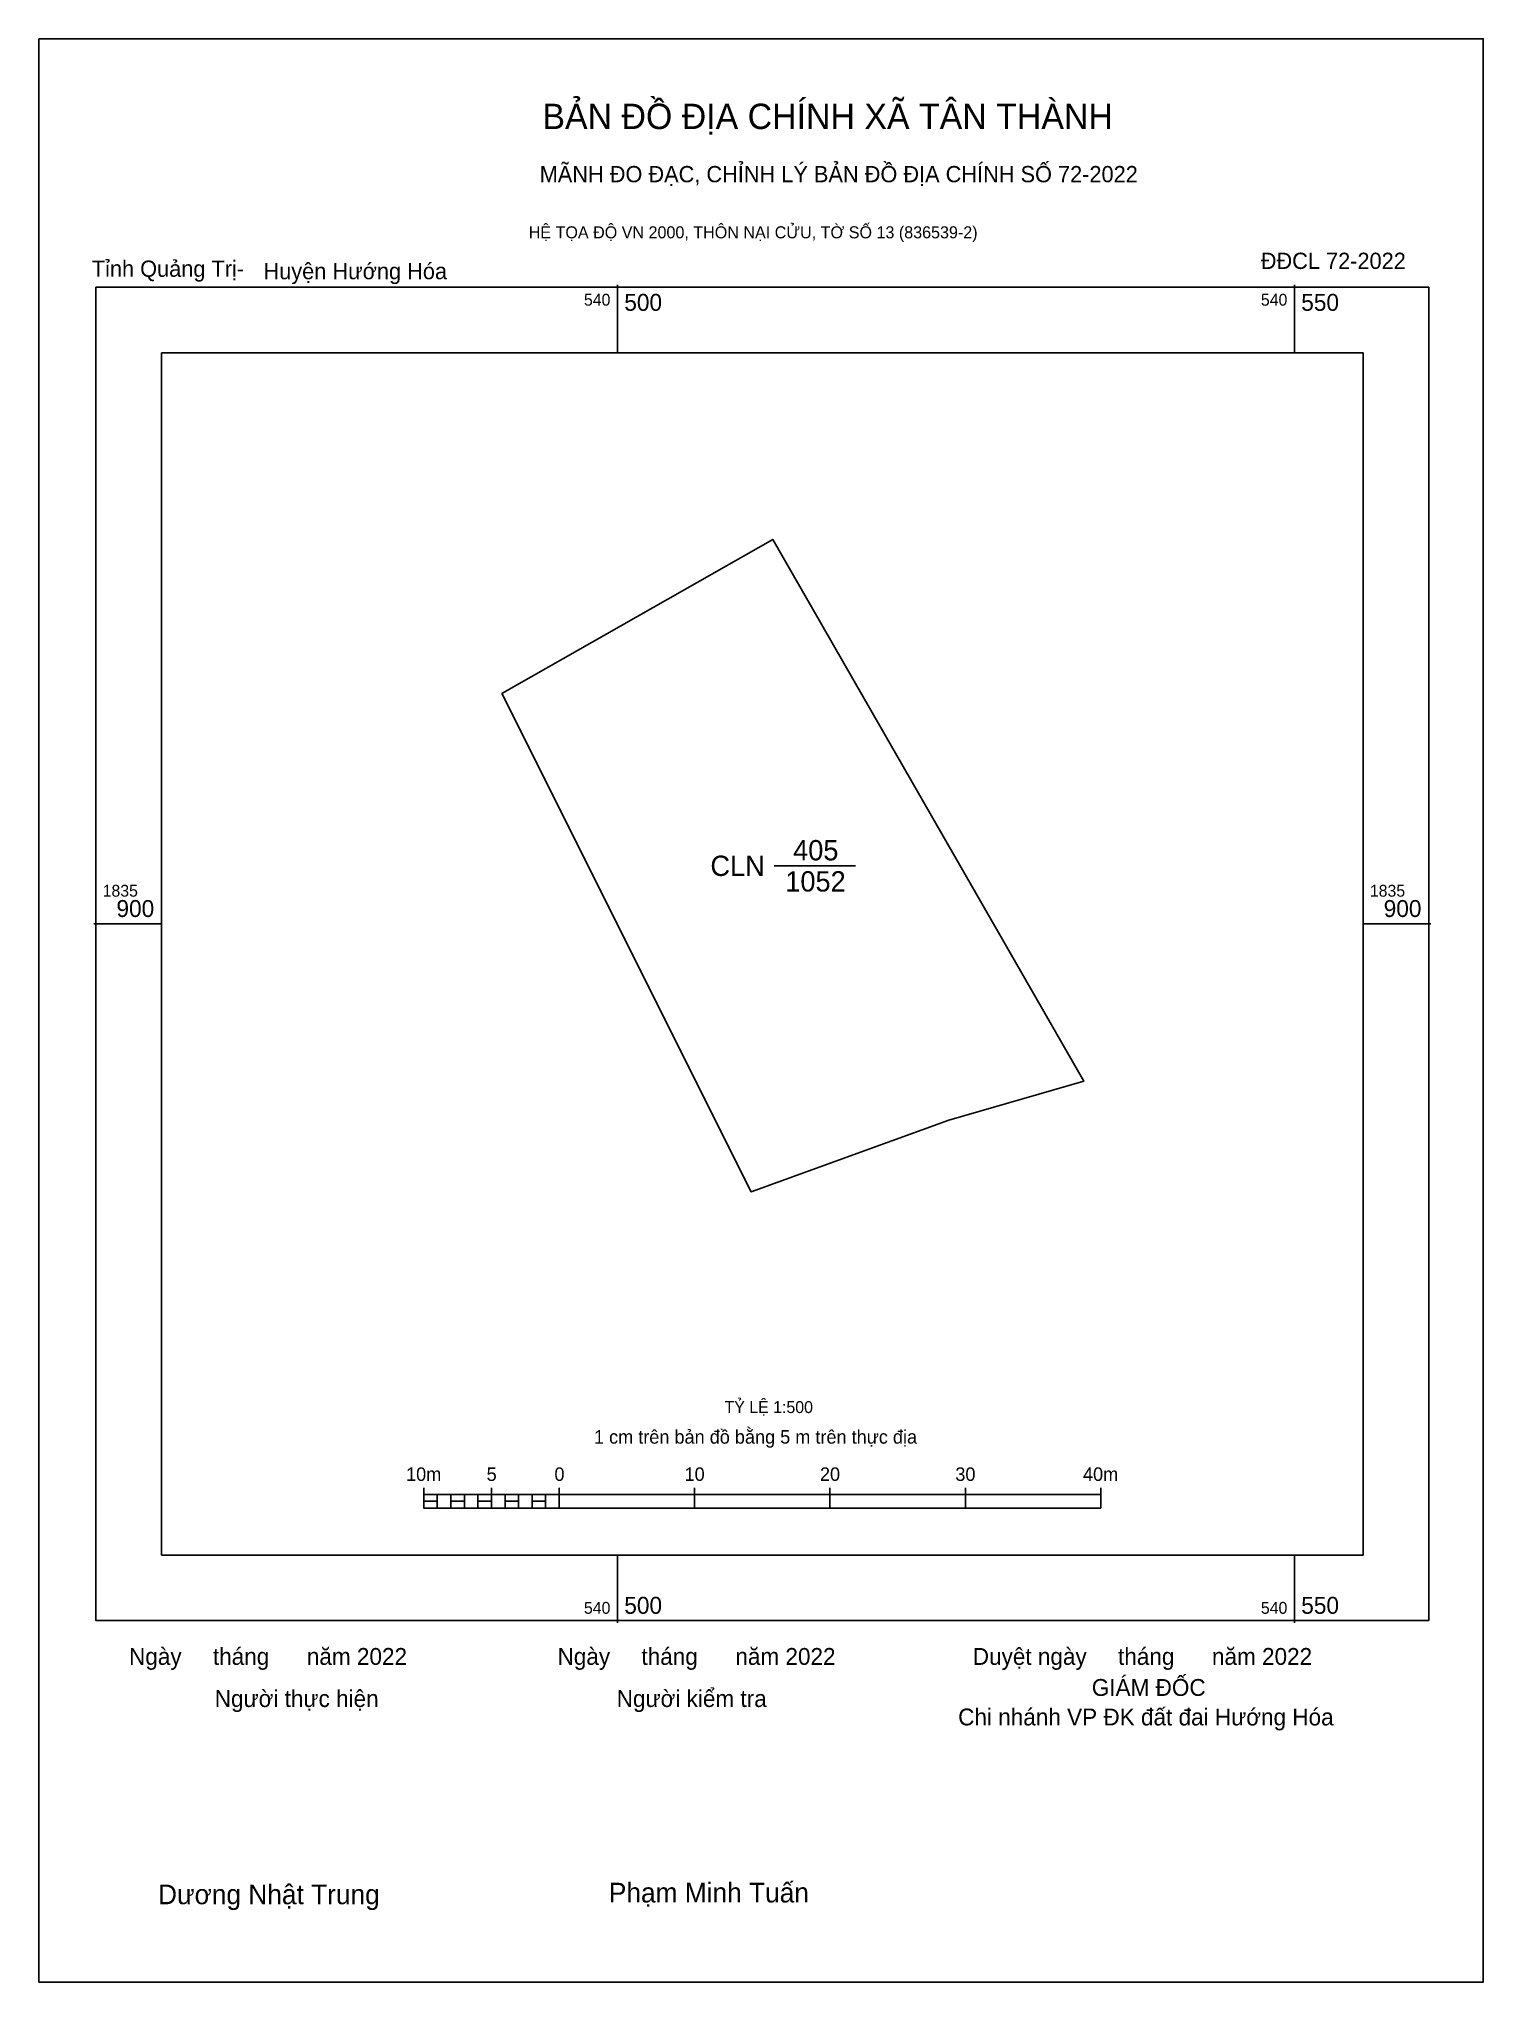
# Model space of a CAD drawing. Extents: x 540457 to 540564, y 1835822 to 1835965.
import ezdxf

# ---------------------------------------------------------------- set-up
doc = ezdxf.new("R2010")
doc.units = 0
for name, color, linetype in [('Level 10', 7, 'Continuous'), ('Level 13', 7, 'Continuous'), ('Level 15', 7, 'Continuous'), ('Level 27', 7, 'Continuous'), ('Level 6', 7, 'Continuous'), ('Level 62', 7, 'Continuous'), ('Level 63', 7, 'Continuous'), ('Level 9', 7, 'Continuous')]:
    doc.layers.add(name, color=color, linetype=linetype)

msp = doc.modelspace()

# ---------------------------------------------------------------- linework, layer by layer
at = {"layer": 'Level 10'}
msp.add_line((540511.56, 1835904.28), (540517.57, 1835904.28), dxfattribs=at)
msp.add_lwpolyline([(540524.47, 1835885.51), (540509.88, 1835880.2), (540491.46, 1835916.99), (540511.47, 1835928.37), (540534.43, 1835888.39)], close=True, dxfattribs=at)
at = {"layer": 'Level 15'}
msp.add_lwpolyline([(540457.26, 1835965.33), (540563.94, 1835965.33), (540563.94, 1835821.87), (540457.26, 1835821.87)], close=True, dxfattribs=at)
at = {"layer": 'Level 27'}
for p, q in [((540511.47, 1835928.37), (540511.47, 1835928.37)), ((540534.43, 1835888.39), (540534.43, 1835888.4))]:
    msp.add_line(p, q, dxfattribs=at)
at = {"layer": 'Level 62'}
msp.add_lwpolyline([(540466.32, 1835942.16), (540555.07, 1835942.16), (540555.07, 1835853.4), (540466.32, 1835853.4)], close=True, dxfattribs=at)
at = {"layer": 'Level 63'}
for p, q in [((540500, 1835947.16), (540500, 1835942.16)), ((540550, 1835947.16), (540550, 1835942.16)), ((540461.32, 1835900), (540466.32, 1835900)), ((540555.07, 1835900), (540560.07, 1835900)), ((540485.69, 1835858.37), (540485.69, 1835856.87)), ((540490.69, 1835858.37), (540490.69, 1835856.87)), ((540495.69, 1835858.37), (540495.69, 1835856.87)), ((540505.69, 1835858.37), (540505.69, 1835856.87)), ((540515.69, 1835858.37), (540515.69, 1835856.87)), ((540525.69, 1835858.37), (540525.69, 1835856.87)), ((540535.69, 1835858.37), (540535.69, 1835856.87)), ((540485.69, 1835857.87), (540535.69, 1835857.87)), ((540485.69, 1835856.87), (540535.69, 1835856.87)), ((540486.69, 1835857.87), (540486.69, 1835856.87)), ((540487.69, 1835857.87), (540487.69, 1835856.87)), ((540488.69, 1835857.87), (540488.69, 1835856.87)), ((540489.69, 1835857.87), (540489.69, 1835856.87)), ((540490.69, 1835857.87), (540490.69, 1835856.87)), ((540491.69, 1835857.87), (540491.69, 1835856.87)), ((540492.69, 1835857.87), (540492.69, 1835856.87)), ((540493.69, 1835857.87), (540493.69, 1835856.87)), ((540494.69, 1835857.87), (540494.69, 1835856.87)), ((540495.69, 1835857.87), (540495.69, 1835856.87)), ((540500, 1835853.4), (540500, 1835848.4)), ((540550, 1835853.4), (540550, 1835848.4))]:
    msp.add_line(p, q, dxfattribs=at)
for points in [[(540461.47, 1835947), (540559.92, 1835947), (540559.92, 1835848.56), (540461.47, 1835848.56)], [(540485.69, 1835857.37), (540486.69, 1835857.37), (540486.69, 1835856.87), (540485.69, 1835856.87)], [(540485.69, 1835857.37), (540486.69, 1835857.37), (540486.69, 1835856.87), (540485.69, 1835856.87)], [(540487.69, 1835857.37), (540488.69, 1835857.37), (540488.69, 1835856.87), (540487.69, 1835856.87)], [(540489.69, 1835857.37), (540490.69, 1835857.37), (540490.69, 1835856.87), (540489.69, 1835856.87)], [(540491.69, 1835857.37), (540492.69, 1835857.37), (540492.69, 1835856.87), (540491.69, 1835856.87)], [(540493.69, 1835857.37), (540494.69, 1835857.37), (540494.69, 1835856.87), (540493.69, 1835856.87)]]:
    msp.add_lwpolyline(points, close=True, dxfattribs=at)

# ---------------------------------------------------------------- texts
at = {"layer": 'Level 13'}
for s, p in [('405', (540512.97, 1835904.68)), ('CLN', (540506.86, 1835903.53)), ('1052', (540512.39, 1835902.38))]:
    msp.add_text(s, height=1.5, dxfattribs=at).set_placement(p)
at = {"layer": 'Level 6'}
msp.add_text('TỶ LỆ 1:500', height=0.879, dxfattribs=at).set_placement((540507.9, 1835863.88))
at = {"layer": 'Level 63'}
for s, height, p in [('BẢN ĐỒ ĐỊA CHÍNH XÃ TÂN THÀNH', 1.8718, (540494.45, 1835958.67)), ('MÃNH ĐO ĐẠC, CHỈNH LÝ BẢN ĐỒ ĐỊA CHÍNH SỐ 72-2022', 1.2011, (540494.25, 1835954.74)), ('HỆ TỌA ĐỘ VN 2000, THÔN NẠI CỬU, TỜ SỐ 13 (836539-2)', 0.8891, (540493.44, 1835950.6)), ('540', 0.875, (540497.52, 1835945.63)), ('500', 1.25, (540500.5, 1835945.25)), ('540', 0.875, (540547.52, 1835945.63)), ('550', 1.25, (540550.5, 1835945.25)), ('1835', 0.875, (540461.97, 1835902)), ('1835', 0.875, (540555.57, 1835902)), ('900', 1.25, (540462.99, 1835900.5)), ('900', 1.25, (540556.59, 1835900.5)), ('1 cm trên bản đồ bằng 5 m trên thực địa', 1, (540498.26, 1835861.62)), ('10m', 1, (540484.38, 1835858.87)), ('5', 1, (540490.33, 1835858.87)), ('0', 1, (540495.34, 1835858.87)), ('10', 1, (540504.95, 1835858.87)), ('20', 1, (540514.95, 1835858.87)), ('30', 1, (540524.95, 1835858.87)), ('40m', 1, (540534.38, 1835858.87)), ('540', 0.875, (540497.52, 1835849.06)), ('500', 1.25, (540500.5, 1835849.06)), ('540', 0.875, (540547.52, 1835849.06)), ('550', 1.25, (540550.5, 1835849.06)), ('Ngày     tháng      năm 2022', 1.2442, (540463.92, 1835845.29)), ('Ngày     tháng      năm 2022', 1.2442, (540495.57, 1835845.29)), ('Duyệt ngày     tháng      năm 2022', 1.2442, (540526.24, 1835845.29)), ('GIÁM ĐỐC', 1.244, (540535.03, 1835843)), ('Người thực hiện', 1.2442, (540470.25, 1835842.18)), ('Người kiểm tra', 1.2442, (540499.94, 1835842.18)), ('Chi nhánh VP ĐK đất đai Hướng Hóa', 1.2442, (540525.16, 1835840.82)), ('Dương Nhật Trung', 1.4512, (540466.06, 1835827.62)), ('Phạm Minh Tuấn', 1.4512, (540499.36, 1835827.75))]:
    msp.add_text(s, height=height, dxfattribs=at).set_placement(p)
at = {"layer": 'Level 9'}
for s, p in [('Tỉnh Quảng Trị-', (540461.17, 1835947.76)), ('Huyện Hướng Hóa', (540473.85, 1835947.58)), ('ĐĐCL 72-2022', (540547.51, 1835948.34))]:
    msp.add_text(s, height=1.2011, dxfattribs=at).set_placement(p)

doc.saveas('drawing.dxf')
